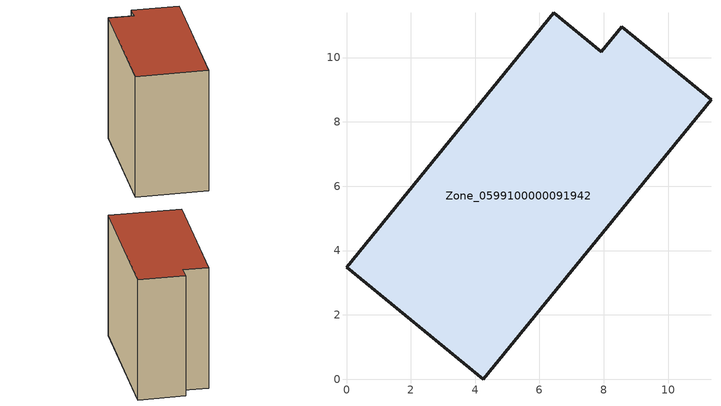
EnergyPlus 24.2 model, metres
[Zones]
Zone_0599100000091942
 floor ground (C_G): 4.25,0 0,3.48 6.44,11.39 7.92,10.18 8.55,10.96 11.33,8.69 z0
 wall outside (C_F): 8.55,10.96 7.92,10.18 6.44,11.39 0,3.48 4.25,0 11.33,8.69 8.55,10.96 z0:9.79
 roof outside (C_R): 4.25,0 11.33,8.69 8.55,10.96 7.92,10.18 6.44,11.39 0,3.48 z9.79
[BUILDING]
Pand.0599100000091942: North Axis=0; Terrain=City; Loads Convergence Tolerance Value=0.04; Temperature Convergence Tolerance Value=0.4; Solar Distribution=FullExterior; Maximum Number of Warmup Days=25; Minimum Number of Warmup Days=1
[Site:Location]
Rotterdam.The.Hague.AP_ZH_NLD Design_Conditions: Latitude=51.96; Longitude=4.45; Time Zone=1; Elevation=-4.5
[SITE:GROUNDTEMPERATURE:BUILDINGSURFACE]
18, 18, 18, 18, 18, 18, 18, 18, 18, 18, 18, 18
[MATERIAL] Thermal Absorptance=0.9; Solar Absorptance=0.7; Visible Absorptance=0.7
Name | Roughness | Thickness | Conductivity | Density | Specific Heat
G.TI.1946 | MediumSmooth | 0.15 | 1 | 540 | 1210
F.TI.1946 | Rough | 0.3 | 0.857143 | 1920 | 840
R.TI.1946 | MediumRough | 0.2 | 0.1 | 1500 | 1000
[CONSTRUCTION]
C_G: G.TI.1946
C_F: F.TI.1946
C_R: R.TI.1946
[ZONE]
Zone_0599100000091942: Type=1; Multiplier=1; Ceiling Height=Autocalculate; Volume=Autocalculate; Floor Area=autocalculate; Part of Total Floor Area=Yes
[ZONEINFILTRATION:DESIGNFLOWRATE]
Infil_Zone_0599100000091942: Zone or ZoneList or Space or SpaceList=Zone_0599100000091942; Schedule=AlwaysOn; Design Flow Rate Calculation Method=Flow/Area; Flow Rate per Floor Area=0.003; Constant Term Coefficient=1; Temperature Term Coefficient=0; Velocity Term Coefficient=0; Velocity Squared Term Coefficient=0
[HVACTEMPLATE:ZONE:IDEALLOADSAIRSYSTEM]
Zone_0599100000091942: Maximum Heating Supply Air Temperature=50; Minimum Cooling Supply Air Temperature=13; Maximum Heating Supply Air Humidity Ratio=0.0156; Minimum Cooling Supply Air Humidity Ratio=0.0077; Heating Limit=NoLimit; Cooling Limit=NoLimit; Dehumidification Control Type=ConstantSensibleHeatRatio; Cooling Sensible Heat Ratio=0.7; Dehumidification Setpoint=60; Humidification Control Type=None; Humidification Setpoint=30; Outdoor Air Method=None; Outdoor Air Flow Rate per Person=0.00944; Outdoor Air Flow Rate per Zone Floor Area=0; Outdoor Air Flow Rate per Zone=0; Demand Controlled Ventilation Type=None; Outdoor Air Economizer Type=NoEconomizer; Heat Recovery Type=None; Sensible Heat Recovery Effectiveness=0.7; Latent Heat Recovery Effectiveness=0.65
[ZONECONTROL:THERMOSTAT]
ThermostatControl_Zone_0599100000091942: Zone or ZoneList=Zone_0599100000091942; Control Type Schedule=DualSetpointControlType; Control 1=Thermostat_Zone_0599100000091942; Temperature Difference Between Cutout And Setpoint=0
[THERMOSTATSETPOINT:DUALSETPOINT]
Thermostat_Zone_0599100000091942: Heating Setpoint Temperature Schedule=HeatingSetpoint_Zone_0599100000091942; Cooling Setpoint Temperature Schedule=CoolingSetpoint_Zone_0599100000091942
[SCHEDULE:COMPACT]
HeatingSetpoint_Zone_0599100000091942: Through: 12/31, For: AllDays, Until: 24:00, 21
CoolingSetpoint_Zone_0599100000091942: Through: 12/31, For: AllDays, Until: 24:00, 24
DualSetpointControlType: Through: 12/31, For: AllDays, Until: 24:00, 4
AlwaysOn: Through: 12/31, For: AllDays, Until: 24:00, 1
